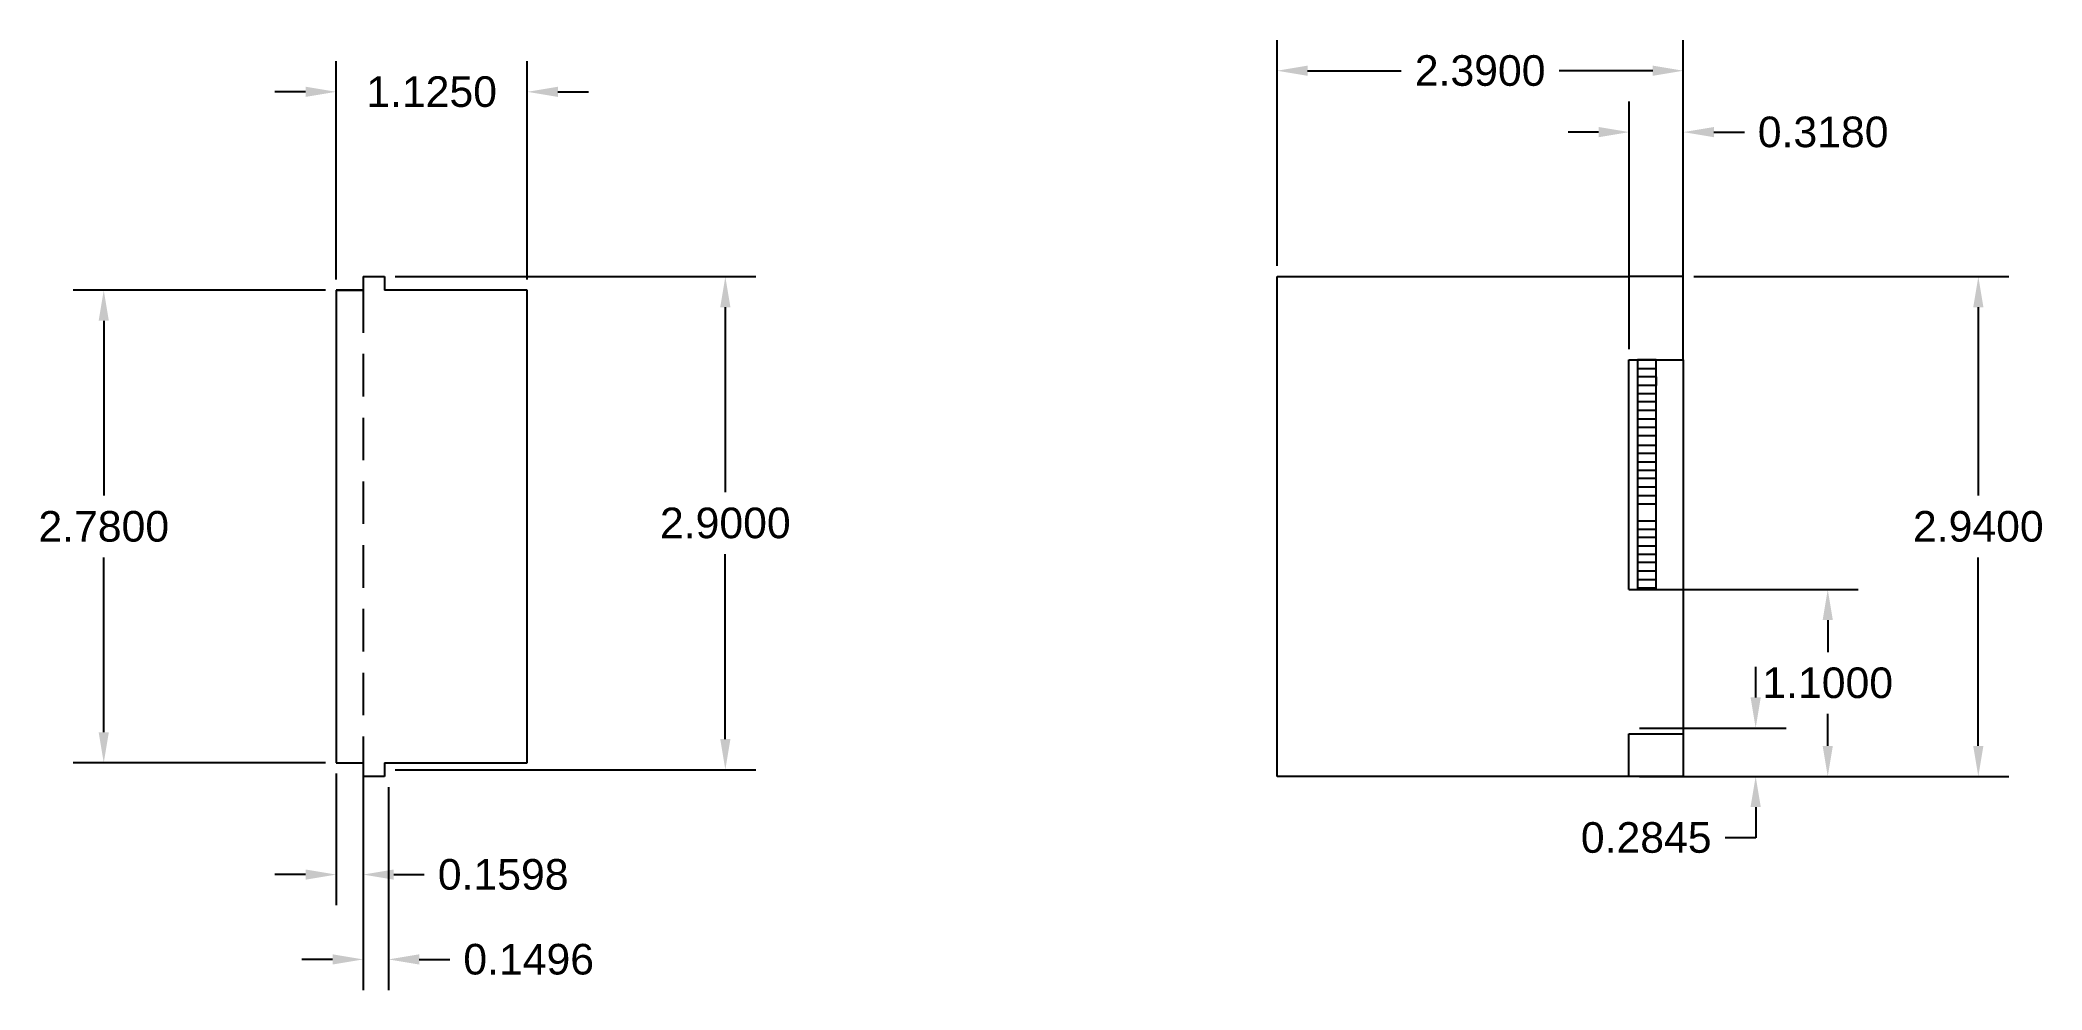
# Model space of a CAD drawing. Header units: inches. Extents: x 24.7 to 36.5, y 15.2 to 20.8.
import ezdxf

# ---------------------------------------------------------------- set-up
doc = ezdxf.new("R2010")
doc.units = ezdxf.units.IN
doc.header["$MEASUREMENT"] = 0
doc.linetypes.add('HIDDEN', pattern=[0.375, 0.25, -0.125])
for name, color, linetype in [('HIDDEN', 5, 'HIDDEN'), ('Layer1', 1, 'Continuous'), ('OBJECT', 6, 'Continuous'), ('PCB', 3, 'Continuous'), ('PCB2', 2, 'Continuous')]:
    doc.layers.add(name, color=color, linetype=linetype)
doc.styles.get("Standard").update_dxf_attribs({"font": 'arial.ttf'})
doc.dimstyles.get("Standard").update_dxf_attribs({"dimtxt": 0.18, "dimasz": 0.18, "dimexe": 0.18, "dimexo": 0.0625, "dimgap": 0.09, "dimtad": 0, "dimtih": 1, "dimtoh": 1, "dimdec": 4, "dimzin": 0, "dimdsep": 46, "dimtxsty": 'Standard', "dimcen": 0.09, "dimadec": 0, "dimazin": 0, "dimtfac": 1, "dimtdec": 4, "dimtofl": 0, "dimtmove": 0, "dimatfit": 3, "dimfxl": 1, "dimtolj": 1, "dimtzin": 0, "dimarcsym": 0})

# ---------------------------------------------------------------- blocks, each defined once
blk = doc.blocks.new('*D7')
at = {"layer": 'Defpoints', "color": 0, "transparency": 16777216}
for p in [(34.371, 20.58), (31.981, 19.369), (34.371, 19.369)]:
    blk.add_point(p, dxfattribs=at)
at = {"layer": 'Layer1', "color": 0, "lineweight": -2, "transparency": 16777216}
for p, q in [((31.981, 19.432), (31.981, 20.76)), ((34.371, 19.432), (34.371, 20.76)), ((32.161, 20.58), (32.711, 20.58)), ((34.191, 20.58), (33.641, 20.58))]:
    blk.add_line(p, q, dxfattribs=at)
at = {"layer": 'Layer1', "color": 0, "transparency": 16777216}
for points in [[(32.161, 20.61), (32.161, 20.55), (31.981, 20.58)], [(34.191, 20.61), (34.191, 20.55), (34.371, 20.58)]]:
    blk.add_solid(points, dxfattribs=at)
at = {"layer": 'Layer1', "color": 0, "transparency": 16777216, "insert": (33.176, 20.58), "char_height": 0.18, "attachment_point": 5}
blk.add_mtext('\\A1;2.3900', dxfattribs=at)
blk = doc.blocks.new('*D8')
at = {"layer": 'Defpoints', "color": 0, "transparency": 16777216}
for p in [(34.371, 19.369), (34.371, 16.429), (36.107, 16.429)]:
    blk.add_point(p, dxfattribs=at)
at = {"layer": 'Layer1', "color": 0, "lineweight": -2, "transparency": 16777216}
for p, q in [((34.433, 19.369), (36.287, 19.369)), ((36.107, 19.189), (36.107, 18.081)), ((36.107, 16.609), (36.107, 17.717)), ((34.433, 16.429), (36.287, 16.429))]:
    blk.add_line(p, q, dxfattribs=at)
at = {"layer": 'Layer1', "color": 0, "transparency": 16777216}
for points in [[(36.077, 19.189), (36.137, 19.189), (36.107, 19.369)], [(36.077, 16.609), (36.137, 16.609), (36.107, 16.429)]]:
    blk.add_solid(points, dxfattribs=at)
at = {"layer": 'Layer1', "color": 0, "transparency": 16777216, "insert": (36.107, 17.899), "char_height": 0.18, "attachment_point": 5}
blk.add_mtext('\\A1;2.9400', dxfattribs=at)
blk = doc.blocks.new('*D9')
at = {"layer": 'Defpoints', "color": 0, "transparency": 16777216}
for p in [(34.051, 17.529), (34.051, 16.429), (35.221, 16.429)]:
    blk.add_point(p, dxfattribs=at)
at = {"layer": 'Layer1', "color": 0, "lineweight": -2, "transparency": 16777216}
for p, q in [((34.113, 17.529), (35.401, 17.529)), ((35.221, 17.349), (35.221, 17.161)), ((35.221, 16.609), (35.221, 16.797)), ((34.113, 16.429), (35.401, 16.429))]:
    blk.add_line(p, q, dxfattribs=at)
at = {"layer": 'Layer1', "color": 0, "transparency": 16777216}
for points in [[(35.191, 17.349), (35.251, 17.349), (35.221, 17.529)], [(35.191, 16.609), (35.251, 16.609), (35.221, 16.429)]]:
    blk.add_solid(points, dxfattribs=at)
at = {"layer": 'Layer1', "color": 0, "transparency": 16777216, "insert": (35.221, 16.979), "char_height": 0.18, "attachment_point": 5}
blk.add_mtext('\\A1;1.1000', dxfattribs=at)
blk = doc.blocks.new('*D10')
at = {"layer": 'Defpoints', "color": 0, "transparency": 16777216}
for p in [(34.371, 20.219), (34.053, 18.879), (34.371, 18.879)]:
    blk.add_point(p, dxfattribs=at)
at = {"layer": 'Layer1', "color": 0, "lineweight": -2, "transparency": 16777216}
for p, q in [((34.053, 18.942), (34.053, 20.399)), ((34.371, 18.942), (34.371, 20.399)), ((33.873, 20.219), (33.693, 20.219)), ((34.551, 20.219), (34.731, 20.219))]:
    blk.add_line(p, q, dxfattribs=at)
at = {"layer": 'Layer1', "color": 0, "transparency": 16777216}
for points in [[(33.873, 20.249), (33.873, 20.189), (34.053, 20.219)], [(34.551, 20.249), (34.551, 20.189), (34.371, 20.219)]]:
    blk.add_solid(points, dxfattribs=at)
at = {"layer": 'Layer1', "color": 0, "transparency": 16777216, "insert": (35.194, 20.219), "char_height": 0.18, "attachment_point": 5}
blk.add_mtext('\\A1;0.3180', dxfattribs=at)
blk = doc.blocks.new('*D11')
at = {"layer": 'Defpoints', "color": 0, "transparency": 16777216}
for p in [(34.051, 16.714), (34.051, 16.429), (34.797, 16.429)]:
    blk.add_point(p, dxfattribs=at)
at = {"layer": 'Layer1', "color": 0, "lineweight": -2, "transparency": 16777216}
for p, q in [((34.797, 16.894), (34.797, 17.074)), ((34.113, 16.714), (34.977, 16.714)), ((34.113, 16.429), (34.977, 16.429)), ((34.797, 16.249), (34.797, 16.069)), ((34.797, 16.069), (34.617, 16.069))]:
    blk.add_line(p, q, dxfattribs=at)
at = {"layer": 'Layer1', "color": 0, "transparency": 16777216}
for points in [[(34.767, 16.894), (34.827, 16.894), (34.797, 16.714)], [(34.767, 16.249), (34.827, 16.249), (34.797, 16.429)]]:
    blk.add_solid(points, dxfattribs=at)
at = {"layer": 'Layer1', "color": 0, "transparency": 16777216, "insert": (34.153, 16.069), "char_height": 0.18, "attachment_point": 5}
blk.add_mtext('\\A1;0.2845', dxfattribs=at)
blk = doc.blocks.new('*D12')
at = {"layer": 'Defpoints', "color": 0, "transparency": 16777216}
for p in [(26.445, 16.509), (26.604, 16.509), (26.604, 15.852)]:
    blk.add_point(p, dxfattribs=at)
at = {"layer": 'Layer1', "color": 0, "lineweight": -2, "transparency": 16777216}
for p, q in [((26.445, 16.447), (26.445, 15.672)), ((26.604, 16.447), (26.604, 15.672)), ((26.265, 15.852), (26.085, 15.852)), ((26.784, 15.852), (26.964, 15.852))]:
    blk.add_line(p, q, dxfattribs=at)
at = {"layer": 'Layer1', "color": 0, "transparency": 16777216}
for points in [[(26.265, 15.882), (26.265, 15.822), (26.445, 15.852)], [(26.784, 15.882), (26.784, 15.822), (26.604, 15.852)]]:
    blk.add_solid(points, dxfattribs=at)
at = {"layer": 'Layer1', "color": 0, "transparency": 16777216, "insert": (27.428, 15.852), "char_height": 0.18, "attachment_point": 5}
blk.add_mtext('\\A1;0.1598', dxfattribs=at)
blk = doc.blocks.new('*D13')
at = {"layer": 'Defpoints', "color": 0, "transparency": 16777216}
for p in [(26.604, 16.429), (26.754, 16.429), (26.754, 15.353)]:
    blk.add_point(p, dxfattribs=at)
at = {"layer": 'Layer1', "color": 0, "lineweight": -2, "transparency": 16777216}
for p, q in [((26.604, 16.367), (26.604, 15.173)), ((26.754, 16.367), (26.754, 15.173)), ((26.424, 15.353), (26.244, 15.353)), ((26.934, 15.353), (27.114, 15.353))]:
    blk.add_line(p, q, dxfattribs=at)
at = {"layer": 'Layer1', "color": 0, "transparency": 16777216}
for points in [[(26.424, 15.383), (26.424, 15.323), (26.604, 15.353)], [(26.934, 15.383), (26.934, 15.323), (26.754, 15.353)]]:
    blk.add_solid(points, dxfattribs=at)
at = {"layer": 'Layer1', "color": 0, "transparency": 16777216, "insert": (27.578, 15.353), "char_height": 0.18, "attachment_point": 5}
blk.add_mtext('\\A1;0.1496', dxfattribs=at)
blk = doc.blocks.new('*D14')
at = {"layer": 'Defpoints', "color": 0, "transparency": 16777216}
for p in [(27.57, 20.456), (26.445, 19.289), (27.57, 19.289)]:
    blk.add_point(p, dxfattribs=at)
at = {"layer": 'Layer1', "color": 0, "lineweight": -2, "transparency": 16777216}
for p, q in [((26.445, 19.352), (26.445, 20.636)), ((27.57, 19.352), (27.57, 20.636)), ((26.265, 20.456), (26.085, 20.456)), ((27.75, 20.456), (27.93, 20.456))]:
    blk.add_line(p, q, dxfattribs=at)
at = {"layer": 'Layer1', "color": 0, "transparency": 16777216}
for points in [[(26.265, 20.486), (26.265, 20.426), (26.445, 20.456)], [(27.75, 20.486), (27.75, 20.426), (27.57, 20.456)]]:
    blk.add_solid(points, dxfattribs=at)
at = {"layer": 'Layer1', "color": 0, "transparency": 16777216, "insert": (27.007, 20.456), "char_height": 0.18, "attachment_point": 5}
blk.add_mtext('\\A1;1.1250', dxfattribs=at)
blk = doc.blocks.new('*D15')
at = {"layer": 'Defpoints', "color": 0, "transparency": 16777216}
for p in [(26.445, 19.289), (25.078, 16.509), (26.445, 16.509)]:
    blk.add_point(p, dxfattribs=at)
at = {"layer": 'Layer1', "color": 0, "lineweight": -2, "transparency": 16777216}
for p, q in [((26.382, 19.289), (24.898, 19.289)), ((25.078, 19.109), (25.078, 18.081)), ((25.078, 16.689), (25.078, 17.717)), ((26.382, 16.509), (24.898, 16.509))]:
    blk.add_line(p, q, dxfattribs=at)
at = {"layer": 'Layer1', "color": 0, "transparency": 16777216}
for points in [[(25.048, 19.109), (25.108, 19.109), (25.078, 19.289)], [(25.048, 16.689), (25.108, 16.689), (25.078, 16.509)]]:
    blk.add_solid(points, dxfattribs=at)
at = {"layer": 'Layer1', "color": 0, "transparency": 16777216, "insert": (25.078, 17.899), "char_height": 0.18, "attachment_point": 5}
blk.add_mtext('\\A1;2.7800', dxfattribs=at)
blk = doc.blocks.new('*D16')
at = {"layer": 'Defpoints', "color": 0, "transparency": 16777216}
for p in [(26.729, 19.369), (26.729, 16.469), (28.735, 16.469)]:
    blk.add_point(p, dxfattribs=at)
at = {"layer": 'Layer1', "color": 0, "lineweight": -2, "transparency": 16777216}
for p, q in [((26.792, 19.369), (28.915, 19.369)), ((28.735, 19.189), (28.735, 18.101)), ((28.735, 16.649), (28.735, 17.737)), ((26.792, 16.469), (28.915, 16.469))]:
    blk.add_line(p, q, dxfattribs=at)
at = {"layer": 'Layer1', "color": 0, "transparency": 16777216}
for points in [[(28.705, 19.189), (28.765, 19.189), (28.735, 19.369)], [(28.705, 16.649), (28.765, 16.649), (28.735, 16.469)]]:
    blk.add_solid(points, dxfattribs=at)
at = {"layer": 'Layer1', "color": 0, "transparency": 16777216, "insert": (28.735, 17.919), "char_height": 0.18, "attachment_point": 5}
blk.add_mtext('\\A1;2.9000', dxfattribs=at)

msp = doc.modelspace()

# ---------------------------------------------------------------- linework, layer by layer
at = {"layer": 'HIDDEN'}
msp.add_line((26.60448, 19.28923), (26.60448, 16.50923), dxfattribs=at)
at = {"layer": 'OBJECT'}
for p, q in [((26.60448, 19.36923), (26.60448, 19.28923)), ((26.60448, 19.36923), (26.72948, 19.36923)), ((26.72948, 19.36923), (26.72948, 19.28923)), ((31.98087, 19.36923), (34.05087, 19.36923)), ((31.98087, 16.42923), (31.98087, 19.36923)), ((26.44468, 19.28923), (26.44468, 16.50923)), ((26.44468, 19.28923), (26.60448, 19.28923)), ((26.60448, 19.28923), (26.44468, 19.28923)), ((27.56968, 19.28923), (26.72948, 19.28923)), ((27.56968, 16.50923), (27.56968, 19.28923)), ((26.44468, 16.50923), (26.60448, 16.50923)), ((26.60448, 16.50923), (26.60448, 16.42923)), ((26.72948, 16.50923), (26.72948, 16.42923)), ((26.72948, 16.50923), (27.56968, 16.50923)), ((26.72948, 16.42923), (26.60448, 16.42923)), ((34.05087, 16.42923), (31.98087, 16.42923))]:
    msp.add_line(p, q, dxfattribs=at)
at = {"layer": 'PCB'}
for p, q in [((34.37087, 19.36923), (34.05087, 19.36923)), ((34.37087, 18.87923), (34.37087, 19.36923)), ((34.05087, 17.52923), (34.05087, 18.87923)), ((34.05087, 18.87923), (34.37087, 18.87923)), ((34.37087, 18.87923), (34.37087, 16.42923)), ((34.05087, 17.52923), (34.37087, 17.52923)), ((34.05087, 16.42923), (34.05087, 16.67923)), ((34.05087, 16.67923), (34.37087, 16.67923)), ((34.37087, 16.42923), (34.05087, 16.42923))]:
    msp.add_line(p, q, dxfattribs=at)
at = {"layer": 'PCB2'}
for p, q in [((34.05087, 18.87923), (34.10087, 18.87923)), ((34.10087, 18.87923), (34.10087, 17.52923)), ((34.21087, 18.87923), (34.10087, 18.87923)), ((34.10087, 18.87923), (34.10087, 18.77923)), ((34.21087, 17.52923), (34.21087, 18.87923)), ((34.10087, 18.82923), (34.21087, 18.82923)), ((34.21087, 18.77923), (34.10087, 18.77923)), ((34.21087, 18.72923), (34.10087, 18.72923)), ((34.21087, 18.77923), (34.21087, 18.72923)), ((34.10087, 18.68247), (34.21087, 18.68247)), ((34.21087, 18.63247), (34.10087, 18.63247)), ((34.21087, 18.58247), (34.10087, 18.58247)), ((34.10087, 18.53251), (34.21087, 18.53251)), ((34.21087, 18.48251), (34.10087, 18.48251)), ((34.21087, 18.43251), (34.10087, 18.43251)), ((34.10087, 18.37798), (34.21087, 18.37798)), ((34.21087, 18.32798), (34.10087, 18.32798)), ((34.21087, 18.27798), (34.10087, 18.27798)), ((34.10087, 18.23122), (34.21087, 18.23122)), ((34.21087, 18.18122), (34.10087, 18.18122)), ((34.21087, 18.13122), (34.10087, 18.13122)), ((34.10087, 18.08127), (34.21087, 18.08127)), ((34.21087, 18.03127), (34.10087, 18.03127)), ((34.21087, 17.93127), (34.10087, 17.93127)), ((34.10087, 17.88395), (34.21087, 17.88395)), ((34.21087, 17.83395), (34.10087, 17.83395)), ((34.21087, 17.78395), (34.10087, 17.78395)), ((34.10087, 17.7372), (34.21087, 17.7372)), ((34.21087, 17.6872), (34.10087, 17.6872)), ((34.21087, 17.6372), (34.10087, 17.6372)), ((34.10087, 17.58724), (34.21087, 17.58724)), ((34.21087, 17.53724), (34.10087, 17.53724)), ((34.10087, 17.52923), (34.21087, 17.52923))]:
    msp.add_line(p, q, dxfattribs=at)

# ---------------------------------------------------------------- dimensions: what is measured, and where the dimension line sits
at = {"layer": 'Layer1'}
for base, p1, p2, picture, middle in [((34.37087, 20.58045), (31.98087, 19.36923), (34.37087, 19.36923), '*D7', (33.17587, 20.58045)), ((27.56968, 20.45608), (26.44468, 19.28923), (27.56968, 19.28923), '*D14', (27.00718, 20.45608)), ((34.37087, 20.21926), (34.05285, 18.87923), (34.37087, 18.87923), '*D10', (35.19419, 20.21926)), ((26.60448, 15.85164), (26.44468, 16.50923), (26.60448, 16.50923), '*D12', (27.4283, 15.85164)), ((26.7541, 15.35342), (26.60448, 16.42923), (26.7541, 16.42923), '*D13', (27.57767, 15.35342))]:
    dim = msp.add_linear_dim(base=base, p1=p1, p2=p2, dimstyle='Standard', dxfattribs=at)
    dim.commit()
    dim.dimension.update_dxf_attribs({"geometry": picture, "text_midpoint": middle})
for base, p1, p2, picture, middle in [((28.73463, 16.46923), (26.72948, 19.36923), (26.72948, 16.46923), '*D16', (28.73463, 17.91923)), ((36.10656, 16.42923), (34.37087, 19.36923), (34.37087, 16.42923), '*D8', (36.10656, 17.89923)), ((25.07793, 16.50923), (26.44468, 19.28923), (26.44468, 16.50923), '*D15', (25.07793, 17.89923)), ((35.2212, 16.42923), (34.05087, 17.52923), (34.05087, 16.42923), '*D9', (35.2212, 16.97923)), ((34.79693, 16.42923), (34.05087, 16.71377), (34.05087, 16.42923), '*D11', (34.15263, 16.06923))]:
    dim = msp.add_linear_dim(base=base, p1=p1, p2=p2, angle=90, dimstyle='Standard', dxfattribs=at)
    dim.commit()
    dim.dimension.update_dxf_attribs({"geometry": picture, "text_midpoint": middle})

doc.saveas('drawing.dxf')
